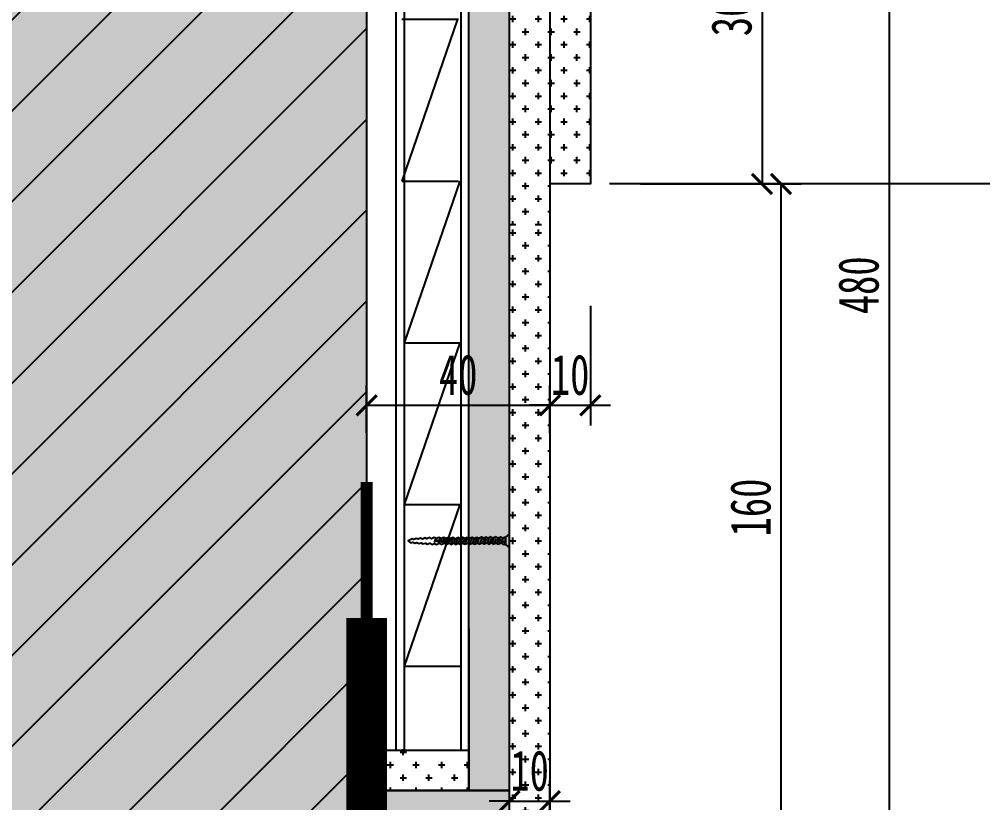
# Model space of a CAD drawing. Header units: millimetres. Extents: x 51249 to 2766742, y -599687 to -1280.
# Drawn here: x 64442.7 to 64680.9, y -119556.9 to -119363.1 of the extents above; entities that cross this region are included whole.
import ezdxf

# ---------------------------------------------------------------- set-up
doc = ezdxf.new("R2010")
doc.units = ezdxf.units.MM
doc.header["$LTSCALE"] = 10
doc.header["$PDMODE"] = 3
doc.linetypes.add('HIDDEN', pattern=[0.375, 0.25, -0.125])
for name, color, linetype in [('0-bh(填充)', 251, 'Continuous'), ('4-Fine(立面细线)', 251, 'Continuous'), ('4-Norm(立面正常)', 134, 'Continuous'), ('A-土建墙（含管井、立管）', 6, 'Continuous'), ('D-节点填充', 250, 'Continuous'), ('D-造型细线', 146, 'Continuous'), ('DRT', 7, 'Continuous'), ('E-立面造型线', 3, 'Continuous'), ('E-顶面轮廓线', 4, 'Continuous')]:
    doc.layers.add(name, color=color, linetype=linetype)
doc.styles.add('DIM', font='SimSun.ttf', dxfattribs={"width": 0.7})
doc.dimstyles.new('5', dxfattribs={"dimscale": 5, "dimtxt": 2, "dimasz": 1, "dimexe": 1, "dimexo": 1, "dimgap": 0.5, "dimtad": 1, "dimdec": 0, "dimrnd": 5, "dimzin": 0, "dimdsep": 46, "dimtxsty": 'DIM', "dimblk": 'ARCHTICK', "dimcen": 0, "dimclrd": 5, "dimclre": 5, "dimclrt": 35, "dimadec": 0, "dimazin": 0, "dimtfac": 0.5, "dimtdec": 0, "dimtix": 1, "dimtmove": 2, "dimatfit": 2, "dimldrblk": 'A', "dimfxl": 0, "dimtolj": 1, "dimtzin": 0, "dimlwd": -1, "dimlwe": -1, "dimarcsym": 0})

# ---------------------------------------------------------------- blocks, each defined once
blk = doc.blocks.new('dfgd')
at = {"layer": '0-bh(填充)', "color": 250}
for p, q in [((-12334.83, 1688.95), (-12333.87, 1689.3)), ((-12334.66, 1688.49), (-12333.99, 1688.74)), ((-12335.06, 1685.73), (-12333.6, 1686.27)), ((-12334.96, 1686.83), (-12333.71, 1687.29)), ((-12334.88, 1687.89), (-12333.79, 1688.3)), ((-12334.78, 1686.38), (-12333.83, 1686.73)), ((-12334.74, 1687.43), (-12333.93, 1687.73)), ((-12335.19, 1683.45), (-12333.44, 1684.04)), ((-12335.14, 1684.6), (-12333.51, 1685.19)), ((-12334.83, 1684.13), (-12333.78, 1684.52)), ((-12334.82, 1685.27), (-12333.8, 1685.65)), ((-12335.22, 1682.27), (-12333.47, 1682.87)), ((-12335.22, 1681.1), (-12333.47, 1681.7)), ((-12334.93, 1682.96), (-12333.74, 1683.36)), ((-12334.93, 1681.77), (-12333.76, 1682.19)), ((-12335.24, 1679.92), (-12333.49, 1680.52)), ((-12335.24, 1678.75), (-12333.49, 1679.35)), ((-12334.95, 1680.61), (-12333.76, 1681.01)), ((-12334.95, 1679.43), (-12333.78, 1679.85)), ((-12335.2, 1677.46), (-12333.71, 1677.98)), ((-12335.04, 1676.93), (-12334, 1677.3)), ((-12334.95, 1678.26), (-12333.78, 1678.68)), ((-12334.9, 1676.4), (-12333.72, 1676.81)), ((-12335.05, 1675.76), (-12333.73, 1676.21)), ((-12335.05, 1674.6), (-12333.73, 1675.05)), ((-12334.9, 1675.22), (-12333.74, 1675.64)), ((-12334.9, 1674.05), (-12333.74, 1674.47)), ((-12335.05, 1673.42), (-12333.74, 1673.88)), ((-12335.05, 1672.26), (-12333.74, 1672.71)), ((-12334.9, 1672.89), (-12333.74, 1673.3)), ((-12334.32, 1671.94), (-12333.74, 1672.16))]:
    blk.add_line(p, q, dxfattribs=at)
at = {"layer": '4-Fine(立面细线)', "color": 251}
for p, q in [((-12335.19, 1671.65), (-12333.44, 1671.65)), ((-12333.44, 1671.65), (-12335.19, 1671.65)), ((-12333.44, 1671.65), (-12332.57, 1670.68))]:
    blk.add_line(p, q, dxfattribs=at)
for points in [[(-12335.18, 1684.58), (-12335.18, 1684.58), (-12334.89, 1685.26), (-12335.18, 1685.74), (-12334.89, 1686.42), (-12335.18, 1686.92), (-12334.89, 1687.59), (-12335.18, 1688.08), (-12334.89, 1688.77), (-12335.18, 1689.26), (-12334.82, 1689.94), (-12335.13, 1690.4), (-12334.8, 1691.08), (-12335.05, 1691.54), (-12334.76, 1692.19), (-12334.94, 1692.64), (-12334.72, 1693.24), (-12334.86, 1693.7), (-12334.64, 1694.3), (-12334.82, 1694.75), (-12334.3, 1695.68), (-12333.86, 1695.11), (-12333.97, 1694.55), (-12333.78, 1694.1), (-12333.92, 1693.54), (-12333.69, 1693.1), (-12333.81, 1692.54), (-12333.58, 1692.08), (-12333.78, 1691.46), (-12333.49, 1691), (-12333.77, 1690.33), (-12333.43, 1689.85), (-12333.7, 1689.18), (-12333.43, 1688.68), (-12333.72, 1688.01), (-12333.43, 1687.52), (-12333.72, 1686.84), (-12333.43, 1686.35), (-12333.72, 1685.67), (-12333.43, 1685.18), (-12333.72, 1684.53)], [(-12335.18, 1684.58), (-12334.83, 1684.13), (-12335.17, 1683.45)], [(-12333.72, 1684.53), (-12333.44, 1684.04), (-12333.71, 1683.39)], [(-12335.19, 1683.45), (-12334.93, 1682.96), (-12335.22, 1682.27), (-12334.93, 1681.77), (-12335.22, 1681.1)], [(-12333.74, 1683.38), (-12333.47, 1682.89), (-12333.76, 1682.2), (-12333.47, 1681.71), (-12333.76, 1681.03)], [(-12335.22, 1681.1), (-12334.95, 1680.61), (-12335.24, 1679.92), (-12334.95, 1679.43), (-12335.24, 1678.75)], [(-12333.76, 1681.03), (-12333.49, 1680.54), (-12333.78, 1679.85), (-12333.49, 1679.36), (-12333.78, 1678.68)], [(-12335.24, 1678.76), (-12334.97, 1678.27), (-12335.27, 1677.58), (-12334.97, 1677.08), (-12335.27, 1676.41)], [(-12333.79, 1678.69), (-12333.52, 1678.2), (-12333.81, 1677.51), (-12333.52, 1677.02), (-12333.81, 1676.34)], [(-12335.27, 1674.08), (-12334.98, 1674.76), (-12335.27, 1675.25), (-12334.98, 1675.92), (-12335.27, 1676.42)], [(-12335.27, 1674.08), (-12334.98, 1673.59), (-12335.27, 1672.91), (-12334.98, 1672.42), (-12335.19, 1671.93), (-12335.19, 1671.65)], [(-12333.81, 1676.34), (-12333.52, 1675.85), (-12333.81, 1675.18), (-12333.52, 1674.68), (-12333.81, 1674)], [(-12333.81, 1674.01), (-12333.52, 1673.51), (-12333.81, 1672.84), (-12333.52, 1672.35), (-12333.44, 1671.99)], [(-12333.44, 1671.65), (-12333.44, 1671.99)], [(-12333.44, 1671.65), (-12333.44, 1671.65), (-12332.57, 1670.68), (-12336.07, 1670.68), (-12335.19, 1671.65)]]:
    blk.add_lwpolyline(points, dxfattribs=at)
blk = doc.blocks.new('A$C5B19074F')
at = {"layer": 'DRT', "color": 8, "ltscale": 2}
for p, q in [((0, 0, 0), (7.31, 22.22, 0)), ((0, 22.22, 0), (7.31, 0, 0))]:
    blk.add_line(p, q, dxfattribs=at)
at = {"layer": 'DRT', "color": 146, "ltscale": 2, "elevation": 0}
blk.add_lwpolyline([(0, 0), (7.31, 0), (7.31, 22.22), (0, 22.22)], close=True, dxfattribs=at)
blk = doc.blocks.new('_ArchTick')
at = {"color": 0, "linetype": 'ByBlock', "const_width": 0.15}
blk.add_lwpolyline([(-0.5, -0.5), (0.5, 0.5)], dxfattribs=at)
blk = doc.blocks.new('*D723')
at = {"color": 5, "ltscale": 0.15}
for p, q in [((64596.3, -119103.87), (64631.3, -119103.87)), ((64626.3, -119103.87), (64626.3, -119403.87)), ((64596.3, -119403.87), (64631.3, -119403.87))]:
    blk.add_line(p, q, dxfattribs=at)
at = {"layer": 'Defpoints', "color": 0, "ltscale": 0.15}
for p in [(64583.87, -119103.87, 0), (64583.87, -119403.87, 0), (64626.3, -119403.87)]:
    blk.add_point(p, dxfattribs=at)
at = {"color": 5, "ltscale": 0.15, "xscale": 5, "yscale": 5, "zscale": 5}
for p, rotation in [((64626.3, -119103.87), 90), ((64626.3, -119403.87), 270)]:
    blk.add_blockref('_ArchTick', p, dxfattribs=dict(at, rotation=rotation))
at = {"color": 35, "ltscale": 0.15, "insert": (64618.8, -119360.18), "char_height": 10, "attachment_point": 5, "rotation": 90, "style": 'DIM'}
blk.add_mtext('\\A1;300', dxfattribs=at)
blk = doc.blocks.new('A')
for p, q in [((-1.435, 1.148), (-1.09, 1.437)), ((-1.09, 1.437), (0, 0)), ((-1.435, 1.148), (-0.369, 0)), ((-0.369, 0), (-2.127, 0)), ((-1.435, -1.148), (-0.369, 0)), ((-1.09, -1.437), (0, 0)), ((-1.435, -1.148), (-1.09, -1.437))]:
    blk.add_line(p, q)
for points in [[(-1.435, 1.148), (-1.09, 1.437), (-0.369, 0), (0, 0)], [(-1.435, -1.148), (-1.09, -1.437), (-0.369, 0), (0, 0)]]:
    blk.add_solid(points)
blk = doc.blocks.new('*D724')
at = {"color": 5, "ltscale": 0.15}
for p, q in [((64600.99, -119403.87), (64635.99, -119403.87)), ((64630.99, -119403.87), (64630.99, -119563.87)), ((64607.26, -119563.87), (64635.99, -119563.87))]:
    blk.add_line(p, q, dxfattribs=at)
at = {"layer": 'Defpoints', "color": 0, "ltscale": 0.15}
for p in [(64588.57, -119403.87, 0), (64602.26, -119563.87), (64630.99, -119563.87)]:
    blk.add_point(p, dxfattribs=at)
at = {"color": 5, "ltscale": 0.15, "xscale": 5, "yscale": 5, "zscale": 5}
for p, rotation in [((64630.99, -119403.87), 90), ((64630.99, -119563.87), 270)]:
    blk.add_blockref('_ArchTick', p, dxfattribs=dict(at, rotation=rotation))
at = {"color": 35, "ltscale": 0.15, "insert": (64623.49, -119483.87), "char_height": 10, "attachment_point": 5, "rotation": 90, "style": 'DIM'}
blk.add_mtext('\\A1;160', dxfattribs=at)
blk = doc.blocks.new('*D725')
at = {"color": 5, "ltscale": 0.15}
for p, q in [((64627.7, -119083.87), (64662.7, -119083.87)), ((64657.7, -119083.87), (64657.7, -119563.87)), ((64627.7, -119563.87), (64662.7, -119563.87))]:
    blk.add_line(p, q, dxfattribs=at)
at = {"layer": 'Defpoints', "color": 0, "ltscale": 0.15}
for p in [(64597.96, -119083.87, 0), (64600.99, -119563.87, 0), (64657.7, -119563.87)]:
    blk.add_point(p, dxfattribs=at)
at = {"color": 5, "ltscale": 0.15, "xscale": 5, "yscale": 5, "zscale": 5}
for p, rotation in [((64657.7, -119083.87), 90), ((64657.7, -119563.87), 270)]:
    blk.add_blockref('_ArchTick', p, dxfattribs=dict(at, rotation=rotation))
at = {"color": 35, "ltscale": 0.15, "insert": (64650.2, -119428.92), "char_height": 10, "attachment_point": 5, "rotation": 90, "style": 'DIM'}
blk.add_mtext('\\A1;480', dxfattribs=at)
blk = doc.blocks.new('*D732')
at = {"color": 5, "ltscale": 0.15}
for p, q in [((64573.87, -119433.99), (64573.87, -119463.6)), ((64583.87, -119433.99), (64583.87, -119463.6)), ((64573.87, -119458.6), (64568.87, -119458.6)), ((64573.87, -119458.6), (64583.87, -119458.6)), ((64583.87, -119458.6), (64588.87, -119458.6))]:
    blk.add_line(p, q, dxfattribs=at)
at = {"layer": 'Defpoints', "color": 0, "ltscale": 0.15}
for p in [(64573.87, -119428.99, 0), (64583.87, -119428.99, 0), (64583.87, -119458.6)]:
    blk.add_point(p, dxfattribs=at)
at = {"color": 5, "ltscale": 0.15, "xscale": 5, "yscale": 5, "zscale": 5}
blk.add_blockref('_ArchTick', (64573.87, -119458.6), dxfattribs=at)
at = {"color": 5, "ltscale": 0.15, "xscale": 5, "yscale": 5, "zscale": 5, "rotation": 180}
blk.add_blockref('_ArchTick', (64583.87, -119458.6), dxfattribs=at)
at = {"color": 35, "ltscale": 0.15, "insert": (64578.87, -119451.1), "char_height": 10, "attachment_point": 5, "style": 'DIM'}
blk.add_mtext('\\A1;10', dxfattribs=at)
blk = doc.blocks.new('*D733')
at = {"color": 5, "ltscale": 0.15}
for p, q in [((64528.57, -119465.38), (64528.57, -119453.6)), ((64573.87, -119465.38), (64573.87, -119453.6)), ((64528.57, -119458.6), (64573.87, -119458.6))]:
    blk.add_line(p, q, dxfattribs=at)
at = {"layer": 'Defpoints', "color": 0, "ltscale": 0.15}
for p in [(64573.87, -119458.6), (64528.57, -119470.38, 0), (64573.87, -119470.38, 0)]:
    blk.add_point(p, dxfattribs=at)
at = {"color": 5, "ltscale": 0.15, "xscale": 5, "yscale": 5, "zscale": 5, "rotation": 180}
blk.add_blockref('_ArchTick', (64528.57, -119458.6), dxfattribs=at)
at = {"color": 5, "ltscale": 0.15, "xscale": 5, "yscale": 5, "zscale": 5}
blk.add_blockref('_ArchTick', (64573.87, -119458.6), dxfattribs=at)
at = {"color": 35, "ltscale": 0.15, "insert": (64551.22, -119451.1), "char_height": 10, "attachment_point": 5, "style": 'DIM'}
blk.add_mtext('\\A1;40', dxfattribs=at)
blk = doc.blocks.new('*D734')
at = {"color": 5, "ltscale": 0.15}
for p, q in [((64563.87, -119558.87), (64563.87, -119551.48)), ((64573.87, -119558.87), (64573.87, -119551.48)), ((64563.87, -119556.48), (64558.87, -119556.48)), ((64563.87, -119556.48), (64573.87, -119556.48)), ((64573.87, -119556.48), (64578.87, -119556.48))]:
    blk.add_line(p, q, dxfattribs=at)
at = {"layer": 'Defpoints', "color": 0, "ltscale": 0.15}
for p in [(64573.87, -119556.48), (64563.87, -119563.87, 0), (64573.87, -119563.87, 0)]:
    blk.add_point(p, dxfattribs=at)
at = {"color": 5, "ltscale": 0.15, "xscale": 5, "yscale": 5, "zscale": 5}
blk.add_blockref('_ArchTick', (64563.87, -119556.48), dxfattribs=at)
at = {"color": 5, "ltscale": 0.15, "xscale": 5, "yscale": 5, "zscale": 5, "rotation": 180}
blk.add_blockref('_ArchTick', (64573.87, -119556.48), dxfattribs=at)
at = {"color": 35, "ltscale": 0.15, "insert": (64568.87, -119548.98), "char_height": 10, "attachment_point": 5, "style": 'DIM'}
blk.add_mtext('\\A1;10', dxfattribs=at)

msp = doc.modelspace()

# ---------------------------------------------------------------- hatches: boundary and pattern name
at = {"ltscale": 0.15}
h = msp.add_hatch(dxfattribs=at)
h.set_pattern_fill('AR-CONC', color=250, scale=10, style=0)
h.set_pattern_definition([(50, (63897.09, -119583.872), (18.21847, -1.5939), [1.905, -20.955]), (355, (63897.09, -119583.872), (-3.52428, 19.10566), [1.524, -16.764]), (100.451, (63898.608, -119584.005), (14.69425, 17.51167), [1.619, -17.809]), (46.1842, (63897.09, -119578.792), (27.1079, -4.20423), [2.8575, -31.4325]), (96.6356, (63899.35, -119579.143), (23.7404, 24.74256), [2.4285, -26.7135]), (351.184, (63897.09, -119578.792), (23.74046, 24.7425), [2.286, -25.146]), (21, (63899.63, -119580.062), (15.16149, -10.22655), [1.905, -20.955]), (326, (63899.63, -119580.062), (6.1802, 18.4188), [1.524, -16.764]), (71.4514, (63900.893, -119580.914), (21.34165, 8.19229), [1.619, -17.809]), (37.5, (63897.09, -119583.872), (0.30886, 8.455504), [0, -16.5608, 0, -17.018, 0, -16.8275]), (7.5, (63897.09, -119583.872), (6.681966, 10.01806), [0, -9.7028, 0, -16.1798, 0, -6.4135]), (327.5, (63891.426, -119583.872), (13.55906, -0.572874), [0, -6.35, 0, -19.812, 0, -26.289]), (317.5, (63888.886, -119583.872), (14.81292, 2.54265), [0, -8.255, 0, -13.1572, 0, -18.669])])
h.paths.add_polyline_path([(63897.09, -118963.87), (63897.09, -119083.87), (64308.56, -119083.87), (64308.56, -119583.87), (64528.57, -119583.87), (64528.57, -119083.87), (64890.9, -119083.87), (64890.9, -118963.87)])
at = {"layer": '0-bh(填充)'}
h = msp.add_hatch(dxfattribs=at)
h.set_pattern_fill('CROSS', color=250, scale=0.5, style=0)
h.set_pattern_definition([(7e-15, (85513.9436, -53223.0078), (3.175, 3.175), [1.5875, -4.7625]), (90, (85514.7374, -53223.8016), (-3.175, 3.175), [1.5875, -4.7625])])
h.paths.add_polyline_path([(64553.87, -119553.87), (64553.87, -119563.87), (64563.87, -119563.87), (64563.87, -119553.87)], flags=16)
h.paths.add_polyline_path([(64553.87, -119163.06), (64563.87, -119103.87), (64563.87, -119563.87), (64553.87, -119563.87)])
h.paths.add_polyline_path([(64553.87, -119093.87), (64833.87, -119093.87), (64833.87, -119103.87), (64594.87, -119103.87), (64565.67, -119103.87), (64563.87, -119108.33), (64563.87, -119134.87), (64553.87, -119163.06)])
h.paths.add_polyline_path([(64523.87, -119553.72), (64523.87, -119563.87), (64563.87, -119563.87), (64563.87, -119553.87)])
h = msp.add_hatch(dxfattribs=at)
h.set_pattern_fill('CROSS', color=250, scale=0.5, style=0)
h.set_pattern_definition([(7e-15, (64563.8745, -119413.872), (3.175, 3.175), [1.5875, -4.7625]), (90, (64564.6682, -119414.666), (-3.175, 3.175), [1.5875, -4.7625])])
h.paths.add_polyline_path([(64573.87, -119403.87), (64583.87, -119403.87), (64583.87, -119105.87), (64573.87, -119105.87)])
h.paths.add_polyline_path([(64573.87, -119105.87), (64563.87, -119105.87), (64563.87, -119413.87), (64573.87, -119413.87), (64573.87, -119403.87)])
h = msp.add_hatch(dxfattribs=at)
h.set_pattern_fill('CROSS', color=250, scale=0.5, style=0)
h.set_pattern_definition([(7e-15, (64563.8745, -119523.872), (3.175, 3.175), [1.5875, -4.7625]), (90, (64564.6682, -119524.666), (-3.175, 3.175), [1.5875, -4.7625])])
h.paths.add_polyline_path([(64563.87, -119413.87), (64573.87, -119413.87), (64573.87, -119563.87), (64563.87, -119563.87), (64563.87, -119523.87)])
h = msp.add_hatch(dxfattribs=at)
h.set_pattern_fill('CROSS', color=250, scale=0.5, style=0)
h.set_pattern_definition([(7e-15, (63752.597, -119553.872), (3.175, 3.175), [1.5875, -4.7625]), (90, (63753.391, -119554.666), (-3.175, 3.175), [1.5875, -4.7625])])
h.paths.add_polyline_path([(64523.87, -119542.36), (64523.87, -119553.87), (64553.87, -119553.87), (64553.87, -119545.4), (64553.53, -119545.21), (64552.86, -119545.5), (64552.86, -119545.51), (64552.36, -119545.21), (64551.7, -119545.49), (64551.69, -119545.51), (64551.2, -119545.25), (64550.52, -119545.53), (64550.03, -119545.25), (64549.33, -119545.57), (64549.35, -119545.52), (64548.89, -119545.25), (64548.21, -119545.54), (64547.71, -119545.25), (64547.04, -119545.54), (64546.55, -119545.25), (64545.87, -119545.54), (64545.38, -119545.27), (64544.71, -119545.54), (64544.23, -119545.2), (64543.56, -119545.48), (64543.1, -119545.19), (64542.48, -119545.39), (64542.02, -119545.16), (64541.46, -119545.28), (64541.02, -119545.06), (64539.76, -119545.36), (64538.87, -119544.67), (64540.32, -119543.87)])
at = {"layer": 'D-节点填充'}
h = msp.add_hatch(dxfattribs=at)
h.set_pattern_fill('ANSI31', color=256, scale=10, style=0)
h.set_pattern_definition([(45, (99230.191, -116521.305), (-11.22532, 11.22532), [])])
h.paths.add_polyline_path([(63897.09, -118963.87), (63897.09, -119083.87), (64308.56, -119083.87), (64308.56, -119583.87), (64330.78, -119583.87), (64528.57, -119583.87), (64528.57, -119083.87), (64890.9, -119083.87), (64890.9, -118963.87)])
h = msp.add_hatch(dxfattribs=at)
h.set_pattern_fill('AR-CONC', color=256, style=0)
h.set_pattern_definition([(50, (63897.0899, -119583.8723), (1.8218467, -0.1593909), [0.1905, -2.0955]), (355, (63897.09, -119583.8723), (-0.3524283, 1.9105664), [0.1524, -1.6764]), (100.451, (63897.2417, -119583.8856), (1.469425, 1.751167), [0.1619, -1.7809]), (46.1842, (63897.09, -119583.3643), (2.7107904, -0.4204233), [0.28575, -3.14325]), (96.6356, (63897.3158, -119583.3993), (2.3740423, 2.4742556), [0.24285, -2.67135]), (351.184, (63897.09, -119583.3643), (2.374046, 2.474251), [0.2286, -2.5146]), (21, (63897.3439, -119583.4913), (1.5161488, -1.0226552), [0.1905, -2.0955]), (326, (63897.344, -119583.4913), (0.6180203, 1.8418797), [0.1524, -1.6764]), (71.4514, (63897.4703, -119583.5765), (2.134165, 0.8192286), [0.1619, -1.7809]), (37.5, (63897.0899, -119583.8723), (0.03088603, 0.8455504), [0, -1.65608, 0, -1.7018, 0, -1.68275]), (7.5, (63897.0899, -119583.8723), (0.6681966, 1.00180575), [0, -0.97028, 0, -1.61798, 0, -0.64135]), (327.5, (63896.5235, -119583.8723), (1.35590595, -0.05728744), [0, -0.635, 0, -1.9812, 0, -2.6289]), (317.5, (63896.2695, -119583.8723), (1.4812918, 0.2542649), [0, -0.8255, 0, -1.31572, 0, -1.8669])])
h.paths.add_polyline_path([(64890.9, -118963.87), (63897.09, -118963.87), (63897.09, -119083.87), (64308.56, -119083.87), (64308.56, -119583.87), (64528.57, -119583.87), (64528.57, -119083.87), (64890.9, -119083.87)])

# ---------------------------------------------------------------- linework, layer by layer
at = {"ltscale": 2, "const_width": 3, "elevation": 0}
msp.add_lwpolyline([(64528.57, -119477.6), (64528.57, -119606.37), (64528.57, -119606.37)], dxfattribs=at)
at = {"color": 1, "linetype": 'HIDDEN', "ltscale": 2, "const_width": 10, "elevation": 0}
msp.add_lwpolyline([(64528.57, -119511.22), (64528.57, -119618.87), (64499.41, -119618.87)], dxfattribs=at)
at = {"layer": 'A-土建墙（含管井、立管）', "color": 6, "elevation": 0}
msp.add_lwpolyline([(64890.9, -119083.87), (64528.57, -119083.87), (64528.57, -119583.87)], dxfattribs=at)
at = {"layer": 'D-节点填充', "ltscale": 0.15}
for p, q in [((64537.87, -119083.87, 0), (64537.87, -119543.87, 0)), ((64551.87, -119083.87, 0), (64551.87, -119543.87, 0)), ((64537.29, -119363.14, 0), (64551.29, -119363.14, 0)), ((64551.04, -119363.14, 0), (64537.29, -119403.14, 0)), ((64537.29, -119403.14, 0), (64551.29, -119403.14, 0)), ((64551.62, -119403.14, 0), (64537.87, -119443.14, 0)), ((64537.87, -119443.14, 0), (64551.87, -119443.14, 0)), ((64551.62, -119443.14, 0), (64537.87, -119483.14, 0)), ((64537.87, -119483.14, 0), (64551.87, -119483.14, 0)), ((64551.62, -119483.14, 0), (64537.87, -119523.14, 0)), ((64537.87, -119523.14, 0), (64551.87, -119523.14, 0))]:
    msp.add_line(p, q, dxfattribs=at)
at = {"layer": 'D-造型细线'}
msp.add_line((64535.87, -119543.87, 0), (64535.87, -119083.87, 0), dxfattribs=at)
at = {"layer": 'D-造型细线', "color": 44}
for p, q in [((64553.87, -119513.87, 0), (64553.87, -119083.87, 0)), ((64553.87, -119553.87, 0), (64553.87, -119083.87, 0)), ((64563.87, -119563.87, 0), (64563.87, -119103.87, 0)), ((64573.87, -119105.87, 0), (64573.87, -119403.87, 0)), ((64553.87, -119513.87, 0), (64553.87, -119553.87, 0)), ((64523.87, -119543.87, 0), (64553.87, -119543.87, 0)), ((64523.87, -119553.87, 0), (64563.87, -119553.87, 0)), ((64563.87, -119553.87, 0), (64523.87, -119553.87, 0))]:
    msp.add_line(p, q, dxfattribs=at)
at = {"layer": 'E-立面造型线', "color": 251}
msp.add_line((64918.98, -119403.87, 0), (64588.57, -119403.87, 0), dxfattribs=at)
at = {"layer": 'E-顶面轮廓线', "elevation": 0}
msp.add_lwpolyline([(64833.87, -119083.87), (64833.87, -119103.87), (64583.87, -119103.87), (64583.87, -119403.87), (64573.87, -119403.87), (64573.87, -119563.87), (64563.87, -119563.87), (64563.87, -119563.87)], dxfattribs=at)

# ---------------------------------------------------------------- block references
at = {"color": 2, "ltscale": 0.15}
msp.add_blockref('A$C5B19074F', (64523.87, -119543.87), dxfattribs=at)
at = {"layer": '4-Norm(立面正常)', "xscale": -1, "rotation": 90}
msp.add_blockref('dfgd', (66234.56, -131826.43, 0), dxfattribs=at)

# ---------------------------------------------------------------- dimensions: what is measured, and where the dimension line sits
at = {"color": 2, "ltscale": 0.15}
for base, p1, p2, picture, middle in [((64657.7, -119563.87), (64597.96, -119083.87, 0), (64600.99, -119563.87, 0), '*D725', (64650.2, -119428.92)), ((64626.3, -119403.87), (64583.87, -119103.87, 0), (64583.87, -119403.87, 0), '*D723', (64618.8, -119360.18))]:
    dim = msp.add_linear_dim(base=base, p1=p1, p2=p2, angle=90, dimstyle='5', override={"dimfxl": 6}, dxfattribs=at)
    dim.commit()
    dim.dimension.update_dxf_attribs({"geometry": picture, "text_midpoint": middle, "dimtype": 160})
dim = msp.add_linear_dim(base=(64630.99, -119563.87), p1=(64588.57, -119403.87, 0), p2=(64602.26, -119563.87), angle=90, dimstyle='5', override={"dimfxl": 6}, dxfattribs=at)
dim.commit()
dim.dimension.update_dxf_attribs({"geometry": '*D724', "text_midpoint": (64623.49, -119483.87)})
for base, p1, p2, picture, middle in [((64583.87, -119458.6), (64573.87, -119428.99, 0), (64583.87, -119428.99, 0), '*D732', (64578.87, -119451.1)), ((64573.87, -119556.48), (64563.87, -119563.87, 0), (64573.87, -119563.87, 0), '*D734', (64568.87, -119548.98))]:
    dim = msp.add_linear_dim(base=base, p1=p1, p2=p2, dimstyle='5', override={"dimfxl": 6}, dxfattribs=at)
    dim.commit()
    dim.dimension.update_dxf_attribs({"geometry": picture, "text_midpoint": middle})
dim = msp.add_linear_dim(base=(64573.87, -119458.6), p1=(64528.57, -119470.38, 0), p2=(64573.87, -119470.38, 0), text='40', dimstyle='5', override={"dimfxl": 6}, dxfattribs=at)
dim.commit()
dim.dimension.update_dxf_attribs({"geometry": '*D733', "text_midpoint": (64551.22, -119451.1)})

doc.saveas('drawing.dxf')
